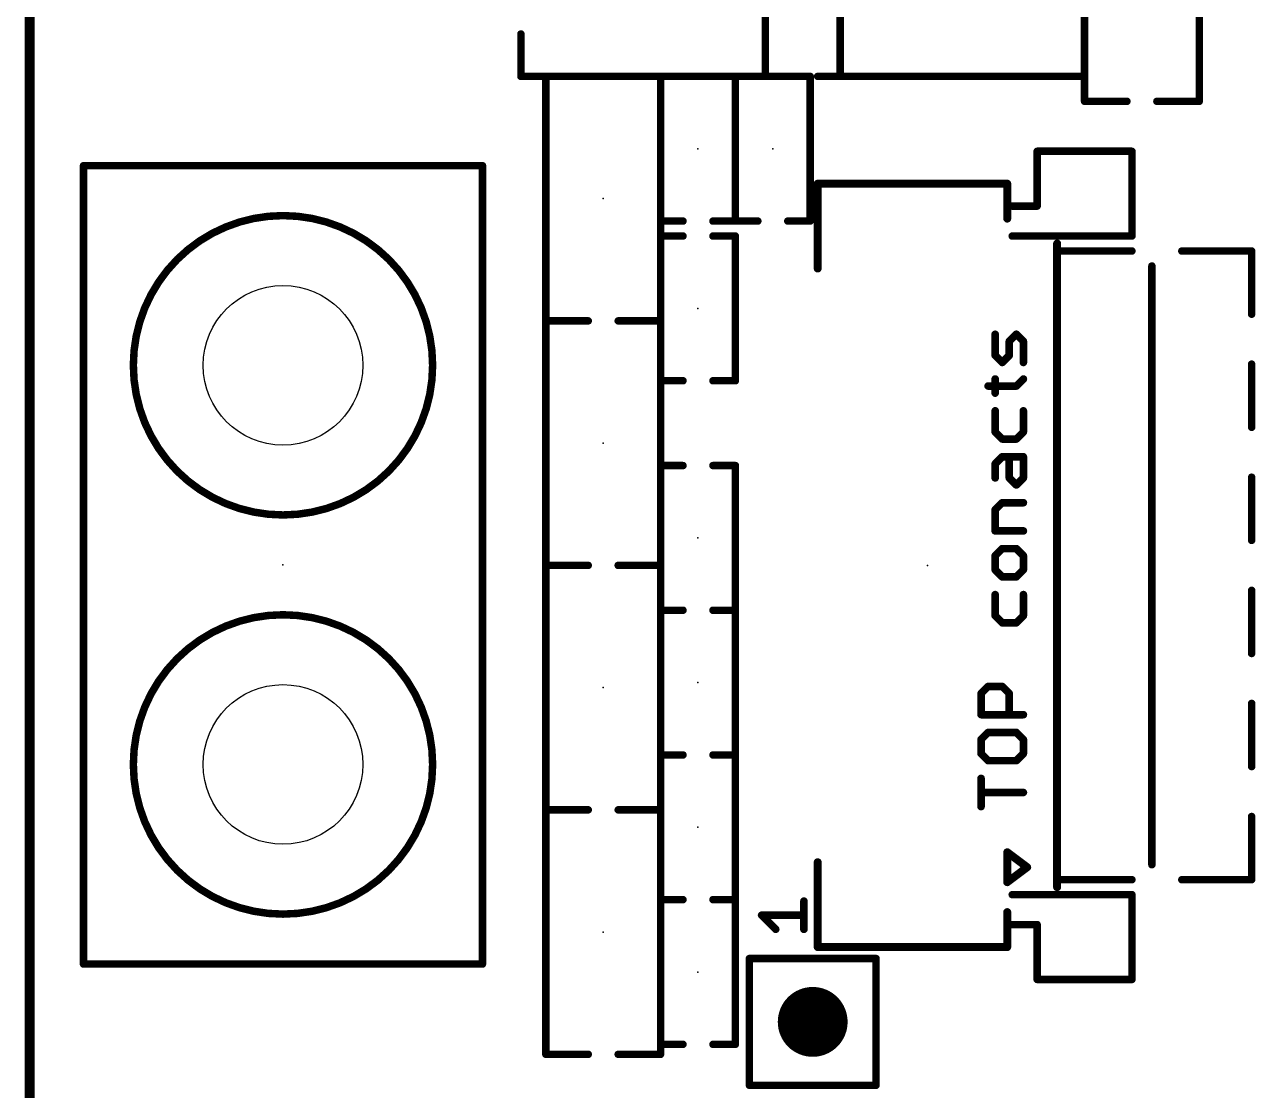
# Model space of a CAD drawing. Extents: x 0 to 89, y 0 to 124.
# Drawn here: x -0.1 to 24.58, y 50.43 to 71.79 of the extents above; entities that cross this region are included whole.
import ezdxf

# ---------------------------------------------------------------- set-up
doc = ezdxf.new("R2010")
doc.units = 0
for name, color, linetype in [('17', 82, 'CONTINUOUS'), ('20', 7, 'CONTINUOUS'), ('21', 253, 'CONTINUOUS'), ('23', 7, 'CONTINUOUS')]:
    doc.layers.add(name, color=color, linetype=linetype)

# ---------------------------------------------------------------- blocks, each defined once
blk = doc.blocks.new('ROUNDP')
at = {"const_width": 0.5}
blk.add_lwpolyline([(0, -0.25, 1), (0, 0.25, 1), (0, -0.25)], format="xyb", dxfattribs=at)

msp = doc.modelspace()

# ---------------------------------------------------------------- linework, layer by layer
at = {"layer": '20', "const_width": 0.01}
msp.add_lwpolyline([(0, 121.92), (0, 0)], dxfattribs=at)
at = {"layer": '20'}
for centre in [(5.08, 64.96), (5.08, 56.96)]:
    msp.add_circle(centre, 1.6, dxfattribs=at)
at = {"layer": '21'}
for points, const_width in [([(0, 121.92), (0, 0)], 0.2), ([(21.15, 70.25), (21.15, 75.15)], 0.15), ([(23.45, 75.15), (23.45, 70.25)], 0.15), ([(14.75, 70.75), (14.75, 73.65)], 0.15), ([(16.25, 73.65), (16.25, 70.75)], 0.15), ([(9.85, 70.75), (9.85, 71.6)], 0.15), ([(14.75, 71.6), (14.75, 70.75)], 0.15), ([(16.25, 70.75), (16.25, 71.6)], 0.15), ([(21.15, 71.6), (21.15, 70.75)], 0.15), ([(14.75, 70.75), (9.85, 70.75)], 0.15), ([(10.35, 65.85), (10.35, 70.75)], 0.15), ([(10.35, 70.75), (11.2, 70.75)], 0.15), ([(11.8, 70.75), (12.65, 70.75)], 0.15), ([(12.65, 70.75), (12.65, 65.85)], 0.15), ([(12.65, 67.85), (12.65, 70.75)], 0.15), ([(12.65, 70.75), (13.1, 70.75)], 0.15), ([(13.7, 70.75), (14.15, 70.75)], 0.15), ([(14.15, 70.75), (14.15, 67.85)], 0.15), ([(14.15, 67.85), (14.15, 70.75)], 0.15), ([(14.15, 70.75), (14.6, 70.75)], 0.15), ([(15.2, 70.75), (14.75, 70.75)], 0.15), ([(15.2, 70.75), (15.65, 70.75)], 0.15), ([(15.65, 70.75), (15.65, 67.85)], 0.15), ([(16.25, 70.75), (15.8, 70.75)], 0.15), ([(21.15, 70.75), (16.25, 70.75)], 0.15), ([(22, 70.25), (21.15, 70.25)], 0.15), ([(23.45, 70.25), (22.6, 70.25)], 0.15), ([(22.1, 69.25), (20.2, 69.25)], 0.15), ([(20.2, 69.25), (20.2, 68.15)], 0.15), ([(22.1, 69.25), (22.1, 67.55)], 0.15), ([(1.08, 68.96), (9.08, 68.96)], 0.15), ([(1.08, 52.96), (1.08, 68.96)], 0.15), ([(9.08, 68.96), (9.08, 52.96)], 0.15), ([(15.8, 66.9), (15.8, 68.6)], 0.16), ([(15.8, 68.6), (19.6, 68.6)], 0.16), ([(19.6, 68.6), (19.6, 67.9)], 0.16), ([(20.2, 68.15), (19.7, 68.15)], 0.15), ([(13.1, 67.85), (12.65, 67.85)], 0.15), ([(14.15, 67.85), (13.7, 67.85)], 0.15), ([(14.6, 67.85), (14.15, 67.85)], 0.15), ([(15.65, 67.85), (15.2, 67.85)], 0.15), ([(12.65, 64.65), (12.65, 67.55)], 0.15), ([(12.65, 67.55), (13.1, 67.55)], 0.15), ([(13.7, 67.55), (14.15, 67.55)], 0.15), ([(14.15, 67.55), (14.15, 64.65)], 0.15), ([(22.1, 67.55), (19.7, 67.55)], 0.15), ([(20.6, 54.5), (20.6, 67.4)], 0.16), ([(22.1, 67.25), (20.7, 67.25)], 0.15), ([(24.5, 67.25), (23.1, 67.25)], 0.15), ([(24.5, 65.9833), (24.5, 67.25)], 0.15), ([(22.5, 54.95), (22.5, 66.95)], 0.15), ([(10.35, 60.95), (10.35, 65.85)], 0.15), ([(10.35, 65.85), (11.2, 65.85)], 0.15), ([(11.2, 65.85), (10.35, 65.85)], 0.15), ([(11.8, 65.85), (12.65, 65.85)], 0.15), ([(12.65, 65.85), (11.8, 65.85)], 0.15), ([(12.65, 65.85), (12.65, 60.95)], 0.15), ([(19.3583, 65.1576), (19.3583, 65.5818)], 0.1524), ([(19.7824, 65.5818), (19.641, 65.4404)], 0.1524), ([(19.9238, 65.4404), (19.7824, 65.5818)], 0.1524), ([(19.641, 65.4404), (19.641, 65.1576)], 0.1524), ([(19.9238, 65.0163), (19.9238, 65.4404)], 0.1524), ([(19.4996, 65.0163), (19.3583, 65.1576)], 0.1524), ([(19.641, 65.1576), (19.4996, 65.0163)], 0.1524), ([(24.5, 63.7167), (24.5, 64.9833)], 0.15), ([(13.1, 64.65), (12.65, 64.65)], 0.15), ([(14.15, 64.65), (13.7, 64.65)], 0.15), ([(19.3583, 64.4024), (19.3583, 64.6852)], 0.1524), ([(19.7824, 64.5438), (19.9238, 64.6852)], 0.1524), ([(19.2169, 64.5438), (19.7824, 64.5438)], 0.1524), ([(19.3583, 64.0472), (19.3583, 63.623)], 0.1524), ([(19.9238, 63.623), (19.9238, 64.0472)], 0.1524), ([(19.3583, 63.623), (19.4996, 63.4816)], 0.1524), ([(19.7824, 63.4816), (19.9238, 63.623)], 0.1524), ([(19.4996, 63.4816), (19.7824, 63.4816)], 0.1524), ([(19.3583, 62.985), (19.4996, 63.1264)], 0.1524), ([(19.4996, 63.1264), (19.9238, 63.1264)], 0.1524), ([(19.641, 62.7022), (19.641, 63.1264)], 0.1524), ([(19.9238, 63.1264), (19.9238, 62.7022)], 0.1524), ([(12.65, 60.05), (12.65, 62.95)], 0.15), ([(12.65, 62.95), (13.1, 62.95)], 0.15), ([(13.7, 62.95), (14.15, 62.95)], 0.15), ([(14.15, 62.95), (14.15, 60.05)], 0.15), ([(19.3583, 62.7022), (19.3583, 62.985)], 0.1524), ([(19.7824, 62.5608), (19.641, 62.7022)], 0.1524), ([(19.9238, 62.7022), (19.7824, 62.5608)], 0.1524), ([(24.5, 61.45), (24.5, 62.7167)], 0.15), ([(19.3583, 62.0642), (19.4996, 62.2056)], 0.1524), ([(19.4996, 62.2056), (19.9238, 62.2056)], 0.1524), ([(19.3583, 61.64), (19.3583, 62.0642)], 0.1524), ([(19.9238, 61.64), (19.3583, 61.64)], 0.1524), ([(19.4996, 61.2848), (19.3583, 61.1434)], 0.1524), ([(19.3583, 61.1434), (19.3583, 60.8606)], 0.1524), ([(19.7824, 61.2848), (19.4996, 61.2848)], 0.1524), ([(19.9238, 61.1434), (19.7824, 61.2848)], 0.1524), ([(19.9238, 60.8606), (19.9238, 61.1434)], 0.1524), ([(11.2, 60.95), (10.35, 60.95)], 0.15), ([(10.35, 56.05), (10.35, 60.95)], 0.15), ([(10.35, 60.95), (11.2, 60.95)], 0.15), ([(12.65, 60.95), (11.8, 60.95)], 0.15), ([(11.8, 60.95), (12.65, 60.95)], 0.15), ([(12.65, 60.95), (12.65, 56.05)], 0.15), ([(19.3583, 60.8606), (19.4996, 60.7193)], 0.1524), ([(19.4996, 60.7193), (19.7824, 60.7193)], 0.1524), ([(19.7824, 60.7193), (19.9238, 60.8606)], 0.1524), ([(24.5, 59.1833), (24.5, 60.45)], 0.15), ([(19.3583, 60.364), (19.3583, 59.9399)], 0.1524), ([(19.9238, 59.9399), (19.9238, 60.364)], 0.1524), ([(13.1, 60.05), (12.65, 60.05)], 0.15), ([(12.65, 57.15), (12.65, 60.05)], 0.15), ([(12.65, 60.05), (13.1, 60.05)], 0.15), ([(14.15, 60.05), (13.7, 60.05)], 0.15), ([(13.7, 60.05), (14.15, 60.05)], 0.15), ([(14.15, 60.05), (14.15, 57.15)], 0.15), ([(19.3583, 59.9399), (19.4996, 59.7985)], 0.1524), ([(19.7824, 59.7985), (19.9238, 59.9399)], 0.1524), ([(19.4996, 59.7985), (19.7824, 59.7985)], 0.1524), ([(19.0755, 58.3811), (19.2169, 58.5225)], 0.1524), ([(19.2169, 58.5225), (19.4996, 58.5225)], 0.1524), ([(19.4996, 58.5225), (19.641, 58.3811)], 0.1524), ([(19.0755, 57.9569), (19.0755, 58.3811)], 0.1524), ([(19.641, 58.3811), (19.641, 57.9569)], 0.1524), ([(24.5, 56.9167), (24.5, 58.1833)], 0.15), ([(19.9238, 57.9569), (19.0755, 57.9569)], 0.1524), ([(19.2169, 57.6017), (19.0755, 57.4603)], 0.1524), ([(19.0755, 57.4603), (19.0755, 57.1775)], 0.1524), ([(19.7824, 57.6017), (19.2169, 57.6017)], 0.1524), ([(19.9238, 57.4603), (19.7824, 57.6017)], 0.1524), ([(19.9238, 57.1775), (19.9238, 57.4603)], 0.1524), ([(19.0755, 57.1775), (19.2169, 57.0361)], 0.1524), ([(19.7824, 57.0361), (19.9238, 57.1775)], 0.1524), ([(12.65, 54.25), (12.65, 57.15)], 0.15), ([(12.65, 57.15), (13.1, 57.15)], 0.15), ([(13.1, 57.15), (12.65, 57.15)], 0.15), ([(13.7, 57.15), (14.15, 57.15)], 0.15), ([(14.15, 57.15), (13.7, 57.15)], 0.15), ([(14.15, 57.15), (14.15, 54.25)], 0.15), ([(19.2169, 57.0361), (19.7824, 57.0361)], 0.1524), ([(19.0755, 56.1153), (19.0755, 56.6809)], 0.1524), ([(19.9238, 56.3981), (19.0755, 56.3981)], 0.1524), ([(10.35, 51.15), (10.35, 56.05)], 0.15), ([(10.35, 56.05), (11.2, 56.05)], 0.15), ([(11.2, 56.05), (10.35, 56.05)], 0.15), ([(11.8, 56.05), (12.65, 56.05)], 0.15), ([(12.65, 56.05), (11.8, 56.05)], 0.15), ([(12.65, 56.05), (12.65, 51.15)], 0.15), ([(24.5, 54.65), (24.5, 55.9167)], 0.15), ([(20, 54.9), (19.6, 55.2)], 0.16), ([(19.6, 55.2), (19.6, 54.6)], 0.16), ([(15.8, 55), (15.8, 53.3)], 0.16), ([(19.6, 54.6), (20, 54.9)], 0.16), ([(20.7, 54.65), (22.1, 54.65)], 0.15), ([(23.1, 54.65), (24.5, 54.65)], 0.15), ([(13.1, 54.25), (12.65, 54.25)], 0.15), ([(12.65, 51.35), (12.65, 54.25)], 0.15), ([(12.65, 54.25), (13.1, 54.25)], 0.15), ([(14.15, 54.25), (13.7, 54.25)], 0.15), ([(13.7, 54.25), (14.15, 54.25)], 0.15), ([(14.15, 54.25), (14.15, 51.35)], 0.15), ([(15.5238, 53.6554), (15.5238, 54.221)], 0.1524), ([(22.1, 54.35), (19.7, 54.35)], 0.15), ([(22.1, 52.65), (22.1, 54.35)], 0.15), ([(19.6, 53.3), (19.6, 54)], 0.16), ([(14.9583, 53.6554), (14.6755, 53.9382)], 0.1524), ([(14.6755, 53.9382), (15.5238, 53.9382)], 0.1524), ([(20.2, 53.75), (19.7, 53.75)], 0.15), ([(20.2, 52.65), (20.2, 53.75)], 0.15), ([(15.8, 53.3), (19.6, 53.3)], 0.16), ([(14.43, 50.53), (14.43, 53.07)], 0.15), ([(14.43, 53.07), (16.97, 53.07)], 0.15), ([(16.97, 53.07), (16.97, 50.53)], 0.15), ([(9.08, 52.96), (1.08, 52.96)], 0.15), ([(22.1, 52.65), (20.2, 52.65)], 0.15), ([(13.1, 51.35), (12.65, 51.35)], 0.15), ([(14.15, 51.35), (13.7, 51.35)], 0.15), ([(11.2, 51.15), (10.35, 51.15)], 0.15), ([(12.65, 51.15), (11.8, 51.15)], 0.15), ([(16.97, 50.53), (14.43, 50.53)], 0.15)]:
    msp.add_lwpolyline(points, dxfattribs=dict(at, const_width=const_width))
for points, const_width in [([(9.8875, 71.6, 1), (9.8125, 71.6)], 0.075), ([(14.7875, 71.6, 1), (14.7125, 71.6)], 0.075), ([(16.2875, 71.6, 1), (16.2125, 71.6)], 0.075), ([(21.1875, 71.6, 1), (21.1125, 71.6)], 0.075), ([(9.85, 70.7875, 1), (9.85, 70.7125)], 0.075), ([(10.3875, 70.75, 1), (10.3125, 70.75)], 0.075), ([(10.35, 70.7875, 1), (10.35, 70.7125)], 0.075), ([(11.2, 70.7125, 1), (11.2, 70.7875)], 0.075), ([(11.8, 70.7875, 1), (11.8, 70.7125)], 0.075), ([(12.6875, 70.75, 1), (12.6125, 70.75)], 0.075), ([(12.6875, 70.75, 1), (12.6125, 70.75)], 0.075), ([(12.65, 70.7875, 1), (12.65, 70.7125)], 0.075), ([(12.65, 70.7125, 1), (12.65, 70.7875)], 0.075), ([(13.1, 70.7125, 1), (13.1, 70.7875)], 0.075), ([(13.7, 70.7875, 1), (13.7, 70.7125)], 0.075), ([(14.1875, 70.75, 1), (14.1125, 70.75)], 0.075), ([(14.1875, 70.75, 1), (14.1125, 70.75)], 0.075), ([(14.15, 70.7875, 1), (14.15, 70.7125)], 0.075), ([(14.15, 70.7125, 1), (14.15, 70.7875)], 0.075), ([(14.6, 70.7125, 1), (14.6, 70.7875)], 0.075), ([(14.75, 70.7875, 1), (14.75, 70.7125)], 0.075), ([(14.75, 70.7125, 1), (14.75, 70.7875)], 0.075), ([(15.2, 70.7875, 1), (15.2, 70.7125)], 0.075), ([(15.2, 70.7125, 1), (15.2, 70.7875)], 0.075), ([(15.6875, 70.75, 1), (15.6125, 70.75)], 0.075), ([(15.65, 70.7125, 1), (15.65, 70.7875)], 0.075), ([(15.8, 70.7875, 1), (15.8, 70.7125)], 0.075), ([(16.25, 70.7875, 1), (16.25, 70.7125)], 0.075), ([(16.25, 70.7125, 1), (16.25, 70.7875)], 0.075), ([(21.15, 70.7125, 1), (21.15, 70.7875)], 0.075), ([(9.8125, 70.75, 1), (9.8875, 70.75)], 0.075), ([(14.7125, 70.75, 1), (14.7875, 70.75)], 0.075), ([(14.7125, 70.75, 1), (14.7875, 70.75)], 0.075), ([(16.2125, 70.75, 1), (16.2875, 70.75)], 0.075), ([(16.2125, 70.75, 1), (16.2875, 70.75)], 0.075), ([(21.1125, 70.75, 1), (21.1875, 70.75)], 0.075), ([(21.15, 70.2875, 1), (21.15, 70.2125)], 0.075), ([(22, 70.2125, 1), (22, 70.2875)], 0.075), ([(22.6, 70.2875, 1), (22.6, 70.2125)], 0.075), ([(23.45, 70.2125, 1), (23.45, 70.2875)], 0.075), ([(21.1125, 70.25, 1), (21.1875, 70.25)], 0.075), ([(23.4125, 70.25, 1), (23.4875, 70.25)], 0.075), ([(20.2, 69.2875, 1), (20.2, 69.2125)], 0.075), ([(20.2375, 69.25, 1), (20.1625, 69.25)], 0.075), ([(22.1375, 69.25, 1), (22.0625, 69.25)], 0.075), ([(22.1, 69.2125, 1), (22.1, 69.2875)], 0.075), ([(1.08, 68.9975, 1), (1.08, 68.9225)], 0.075), ([(1.1175, 68.96, 1), (1.0425, 68.96)], 0.075), ([(9.1175, 68.96, 1), (9.0425, 68.96)], 0.075), ([(9.08, 68.9225, 1), (9.08, 68.9975)], 0.075), ([(15.84, 68.6, 1), (15.76, 68.6)], 0.08), ([(15.8, 68.64, 1), (15.8, 68.56)], 0.08), ([(19.64, 68.6, 1), (19.56, 68.6)], 0.08), ([(19.6, 68.56, 1), (19.6, 68.64)], 0.08), ([(19.7, 68.1875, 1), (19.7, 68.1125)], 0.075), ([(20.1625, 68.15, 1), (20.2375, 68.15)], 0.075), ([(20.2, 68.1125, 1), (20.2, 68.1875)], 0.075), ([(5.08, 61.96, 1), (5.08, 67.96, 1), (5.08, 61.96)], 0.15), ([(12.65, 67.8875, 1), (12.65, 67.8125)], 0.075), ([(12.6125, 67.85, 1), (12.6875, 67.85)], 0.075), ([(13.1, 67.8125, 1), (13.1, 67.8875)], 0.075), ([(13.7, 67.8875, 1), (13.7, 67.8125)], 0.075), ([(14.15, 67.8875, 1), (14.15, 67.8125)], 0.075), ([(14.1125, 67.85, 1), (14.1875, 67.85)], 0.075), ([(14.1125, 67.85, 1), (14.1875, 67.85)], 0.075), ([(14.15, 67.8125, 1), (14.15, 67.8875)], 0.075), ([(14.6, 67.8125, 1), (14.6, 67.8875)], 0.075), ([(15.2, 67.8875, 1), (15.2, 67.8125)], 0.075), ([(15.6125, 67.85, 1), (15.6875, 67.85)], 0.075), ([(15.65, 67.8125, 1), (15.65, 67.8875)], 0.075), ([(19.56, 67.9, 1), (19.64, 67.9)], 0.08), ([(12.6875, 67.55, 1), (12.6125, 67.55)], 0.075), ([(12.65, 67.5875, 1), (12.65, 67.5125)], 0.075), ([(13.1, 67.5125, 1), (13.1, 67.5875)], 0.075), ([(13.7, 67.5875, 1), (13.7, 67.5125)], 0.075), ([(14.1875, 67.55, 1), (14.1125, 67.55)], 0.075), ([(14.15, 67.5125, 1), (14.15, 67.5875)], 0.075), ([(19.7, 67.5875, 1), (19.7, 67.5125)], 0.075), ([(22.1, 67.5125, 1), (22.1, 67.5875)], 0.075), ([(20.64, 67.4, 1), (20.56, 67.4)], 0.08), ([(22.0625, 67.55, 1), (22.1375, 67.55)], 0.075), ([(20.7, 67.2875, 1), (20.7, 67.2125)], 0.075), ([(22.1, 67.2125, 1), (22.1, 67.2875)], 0.075), ([(23.1, 67.2875, 1), (23.1, 67.2125)], 0.075), ([(24.5375, 67.25, 1), (24.4625, 67.25)], 0.075), ([(24.5, 67.2125, 1), (24.5, 67.2875)], 0.075), ([(15.76, 66.9, 1), (15.84, 66.9)], 0.08), ([(22.5375, 66.95, 1), (22.4625, 66.95)], 0.075), ([(10.3875, 65.85, 1), (10.3125, 65.85)], 0.075), ([(10.35, 65.8875, 1), (10.35, 65.8125)], 0.075), ([(10.35, 65.8875, 1), (10.35, 65.8125)], 0.075), ([(10.3125, 65.85, 1), (10.3875, 65.85)], 0.075), ([(11.2, 65.8125, 1), (11.2, 65.8875)], 0.075), ([(11.2, 65.8125, 1), (11.2, 65.8875)], 0.075), ([(11.8, 65.8875, 1), (11.8, 65.8125)], 0.075), ([(11.8, 65.8875, 1), (11.8, 65.8125)], 0.075), ([(12.6875, 65.85, 1), (12.6125, 65.85)], 0.075), ([(12.6125, 65.85, 1), (12.6875, 65.85)], 0.075), ([(12.65, 65.8125, 1), (12.65, 65.8875)], 0.075), ([(12.65, 65.8125, 1), (12.65, 65.8875)], 0.075), ([(24.4625, 65.9833, 1), (24.5375, 65.9833)], 0.075), ([(19.3964, 65.5818, 1), (19.3202, 65.5818)], 0.0762), ([(19.8094, 65.6087, 1), (19.7555, 65.5549)], 0.0762), ([(19.8094, 65.5549, 1), (19.7555, 65.6087)], 0.0762), ([(19.6791, 65.4404, 1), (19.6029, 65.4404)], 0.0762), ([(19.6141, 65.4674, 1), (19.668, 65.4135)], 0.0762), ([(19.9619, 65.4404, 1), (19.8857, 65.4404)], 0.0762), ([(19.8969, 65.4135, 1), (19.9507, 65.4674)], 0.0762), ([(19.3852, 65.1846, 1), (19.3313, 65.1307)], 0.0762), ([(19.3202, 65.1576, 1), (19.3964, 65.1576)], 0.0762), ([(19.6029, 65.1576, 1), (19.6791, 65.1576)], 0.0762), ([(19.668, 65.1307, 1), (19.6141, 65.1846)], 0.0762), ([(19.4727, 65.0432, 1), (19.5266, 64.9893)], 0.0762), ([(19.4727, 64.9893, 1), (19.5266, 65.0432)], 0.0762), ([(19.8857, 65.0163, 1), (19.9619, 65.0163)], 0.0762), ([(24.5375, 64.9833, 1), (24.4625, 64.9833)], 0.075), ([(12.65, 64.6875, 1), (12.65, 64.6125)], 0.075), ([(12.6125, 64.65, 1), (12.6875, 64.65)], 0.075), ([(13.1, 64.6125, 1), (13.1, 64.6875)], 0.075), ([(13.7, 64.6875, 1), (13.7, 64.6125)], 0.075), ([(14.1125, 64.65, 1), (14.1875, 64.65)], 0.075), ([(14.15, 64.6125, 1), (14.15, 64.6875)], 0.075), ([(19.3964, 64.6852, 1), (19.3202, 64.6852)], 0.0762), ([(19.9507, 64.6582, 1), (19.8969, 64.7121)], 0.0762), ([(19.2169, 64.5819, 1), (19.2169, 64.5057)], 0.0762), ([(19.3202, 64.4024, 1), (19.3964, 64.4024)], 0.0762), ([(19.7555, 64.5707, 1), (19.8094, 64.5168)], 0.0762), ([(19.7824, 64.5057, 1), (19.7824, 64.5819)], 0.0762), ([(19.3964, 64.0472, 1), (19.3202, 64.0472)], 0.0762), ([(19.9619, 64.0472, 1), (19.8857, 64.0472)], 0.0762), ([(19.3852, 63.6499, 1), (19.3313, 63.5961)], 0.0762), ([(19.9507, 63.5961, 1), (19.8969, 63.6499)], 0.0762), ([(24.4625, 63.7167, 1), (24.5375, 63.7167)], 0.075), ([(19.3202, 63.623, 1), (19.3964, 63.623)], 0.0762), ([(19.4996, 63.5197, 1), (19.4996, 63.4435)], 0.0762), ([(19.4727, 63.4547, 1), (19.5266, 63.5086)], 0.0762), ([(19.7555, 63.5086, 1), (19.8094, 63.4547)], 0.0762), ([(19.7824, 63.4435, 1), (19.7824, 63.5197)], 0.0762), ([(19.8857, 63.623, 1), (19.9619, 63.623)], 0.0762), ([(19.4996, 63.1645, 1), (19.4996, 63.0883)], 0.0762), ([(19.5266, 63.0994, 1), (19.4727, 63.1533)], 0.0762), ([(19.6791, 63.1264, 1), (19.6029, 63.1264)], 0.0762), ([(19.9619, 63.1264, 1), (19.8857, 63.1264)], 0.0762), ([(19.9238, 63.0883, 1), (19.9238, 63.1645)], 0.0762), ([(12.6875, 62.95, 1), (12.6125, 62.95)], 0.075), ([(12.65, 62.9875, 1), (12.65, 62.9125)], 0.075), ([(13.1, 62.9125, 1), (13.1, 62.9875)], 0.075), ([(13.7, 62.9875, 1), (13.7, 62.9125)], 0.075), ([(14.1875, 62.95, 1), (14.1125, 62.95)], 0.075), ([(14.15, 62.9125, 1), (14.15, 62.9875)], 0.075), ([(19.3313, 63.0119, 1), (19.3852, 62.958)], 0.0762), ([(19.3964, 62.985, 1), (19.3202, 62.985)], 0.0762), ([(19.3202, 62.7022, 1), (19.3964, 62.7022)], 0.0762), ([(19.668, 62.7292, 1), (19.6141, 62.6753)], 0.0762), ([(19.6029, 62.7022, 1), (19.6791, 62.7022)], 0.0762), ([(19.8857, 62.7022, 1), (19.9619, 62.7022)], 0.0762), ([(19.9507, 62.6753, 1), (19.8969, 62.7292)], 0.0762), ([(24.5375, 62.7167, 1), (24.4625, 62.7167)], 0.075), ([(19.7555, 62.5878, 1), (19.8094, 62.5339)], 0.0762), ([(19.7555, 62.5339, 1), (19.8094, 62.5878)], 0.0762), ([(19.4996, 62.2437, 1), (19.4996, 62.1675)], 0.0762), ([(19.5266, 62.1787, 1), (19.4727, 62.2325)], 0.0762), ([(19.9238, 62.1675, 1), (19.9238, 62.2437)], 0.0762), ([(19.3964, 62.0642, 1), (19.3202, 62.0642)], 0.0762), ([(19.3313, 62.0911, 1), (19.3852, 62.0373)], 0.0762), ([(19.3583, 61.6781, 1), (19.3583, 61.6019)], 0.0762), ([(19.9238, 61.6019, 1), (19.9238, 61.6781)], 0.0762), ([(19.3202, 61.64, 1), (19.3964, 61.64)], 0.0762), ([(24.4625, 61.45, 1), (24.5375, 61.45)], 0.075), ([(19.3313, 61.1704, 1), (19.3852, 61.1165)], 0.0762), ([(19.3964, 61.1434, 1), (19.3202, 61.1434)], 0.0762), ([(19.4996, 61.3229, 1), (19.4996, 61.2467)], 0.0762), ([(19.5266, 61.2579, 1), (19.4727, 61.3118)], 0.0762), ([(19.8094, 61.3118, 1), (19.7555, 61.2579)], 0.0762), ([(19.7824, 61.2467, 1), (19.7824, 61.3229)], 0.0762), ([(19.9619, 61.1434, 1), (19.8857, 61.1434)], 0.0762), ([(19.8969, 61.1165, 1), (19.9507, 61.1704)], 0.0762), ([(10.35, 60.9875, 1), (10.35, 60.9125)], 0.075), ([(10.3875, 60.95, 1), (10.3125, 60.95)], 0.075), ([(10.35, 60.9875, 1), (10.35, 60.9125)], 0.075), ([(10.3125, 60.95, 1), (10.3875, 60.95)], 0.075), ([(11.2, 60.9125, 1), (11.2, 60.9875)], 0.075), ([(11.2, 60.9125, 1), (11.2, 60.9875)], 0.075), ([(11.8, 60.9875, 1), (11.8, 60.9125)], 0.075), ([(11.8, 60.9875, 1), (11.8, 60.9125)], 0.075), ([(12.6875, 60.95, 1), (12.6125, 60.95)], 0.075), ([(12.6125, 60.95, 1), (12.6875, 60.95)], 0.075), ([(12.65, 60.9125, 1), (12.65, 60.9875)], 0.075), ([(12.65, 60.9125, 1), (12.65, 60.9875)], 0.075), ([(19.3852, 60.8876, 1), (19.3313, 60.8337)], 0.0762), ([(19.3202, 60.8606, 1), (19.3964, 60.8606)], 0.0762), ([(19.4996, 60.7574, 1), (19.4996, 60.6812)], 0.0762), ([(19.4727, 60.6923, 1), (19.5266, 60.7462)], 0.0762), ([(19.7555, 60.7462, 1), (19.8094, 60.6923)], 0.0762), ([(19.7824, 60.6812, 1), (19.7824, 60.7574)], 0.0762), ([(19.8857, 60.8606, 1), (19.9619, 60.8606)], 0.0762), ([(19.9507, 60.8337, 1), (19.8969, 60.8876)], 0.0762), ([(24.5375, 60.45, 1), (24.4625, 60.45)], 0.075), ([(19.3964, 60.364, 1), (19.3202, 60.364)], 0.0762), ([(19.9619, 60.364, 1), (19.8857, 60.364)], 0.0762), ([(5.08, 53.96, 1), (5.08, 59.96, 1), (5.08, 53.96)], 0.15), ([(12.65, 60.0875, 1), (12.65, 60.0125)], 0.075), ([(12.6875, 60.05, 1), (12.6125, 60.05)], 0.075), ([(12.65, 60.0875, 1), (12.65, 60.0125)], 0.075), ([(12.6125, 60.05, 1), (12.6875, 60.05)], 0.075), ([(13.1, 60.0125, 1), (13.1, 60.0875)], 0.075), ([(13.1, 60.0125, 1), (13.1, 60.0875)], 0.075), ([(13.7, 60.0875, 1), (13.7, 60.0125)], 0.075), ([(13.7, 60.0875, 1), (13.7, 60.0125)], 0.075), ([(14.1875, 60.05, 1), (14.1125, 60.05)], 0.075), ([(14.1125, 60.05, 1), (14.1875, 60.05)], 0.075), ([(14.15, 60.0125, 1), (14.15, 60.0875)], 0.075), ([(14.15, 60.0125, 1), (14.15, 60.0875)], 0.075), ([(19.3852, 59.9668, 1), (19.3313, 59.9129)], 0.0762), ([(19.3202, 59.9399, 1), (19.3964, 59.9399)], 0.0762), ([(19.8857, 59.9399, 1), (19.9619, 59.9399)], 0.0762), ([(19.9507, 59.9129, 1), (19.8969, 59.9668)], 0.0762), ([(19.4996, 59.8366, 1), (19.4996, 59.7604)], 0.0762), ([(19.4727, 59.7715, 1), (19.5266, 59.8254)], 0.0762), ([(19.7555, 59.8254, 1), (19.8094, 59.7715)], 0.0762), ([(19.7824, 59.7604, 1), (19.7824, 59.8366)], 0.0762), ([(24.4625, 59.1833, 1), (24.5375, 59.1833)], 0.075), ([(19.2169, 58.5606, 1), (19.2169, 58.4844)], 0.0762), ([(19.2438, 58.4955, 1), (19.1899, 58.5494)], 0.0762), ([(19.5266, 58.5494, 1), (19.4727, 58.4955)], 0.0762), ([(19.4996, 58.4844, 1), (19.4996, 58.5606)], 0.0762), ([(19.0485, 58.408, 1), (19.1024, 58.3541)], 0.0762), ([(19.1136, 58.3811, 1), (19.0374, 58.3811)], 0.0762), ([(19.6791, 58.3811, 1), (19.6029, 58.3811)], 0.0762), ([(19.6141, 58.3541, 1), (19.668, 58.408)], 0.0762), ([(24.5375, 58.1833, 1), (24.4625, 58.1833)], 0.075), ([(19.0755, 57.995, 1), (19.0755, 57.9188)], 0.0762), ([(19.0374, 57.9569, 1), (19.1136, 57.9569)], 0.0762), ([(19.6029, 57.9569, 1), (19.6791, 57.9569)], 0.0762), ([(19.9238, 57.9188, 1), (19.9238, 57.995)], 0.0762), ([(19.0485, 57.4872, 1), (19.1024, 57.4333)], 0.0762), ([(19.1136, 57.4603, 1), (19.0374, 57.4603)], 0.0762), ([(19.2169, 57.6398, 1), (19.2169, 57.5636)], 0.0762), ([(19.2438, 57.5747, 1), (19.1899, 57.6286)], 0.0762), ([(19.8094, 57.6286, 1), (19.7555, 57.5747)], 0.0762), ([(19.7824, 57.5636, 1), (19.7824, 57.6398)], 0.0762), ([(19.9619, 57.4603, 1), (19.8857, 57.4603)], 0.0762), ([(19.8969, 57.4333, 1), (19.9507, 57.4872)], 0.0762), ([(19.1024, 57.2045, 1), (19.0485, 57.1506)], 0.0762), ([(19.9507, 57.1506, 1), (19.8969, 57.2045)], 0.0762), ([(12.6875, 57.15, 1), (12.6125, 57.15)], 0.075), ([(12.65, 57.1875, 1), (12.65, 57.1125)], 0.075), ([(12.65, 57.1875, 1), (12.65, 57.1125)], 0.075), ([(12.6125, 57.15, 1), (12.6875, 57.15)], 0.075), ([(13.1, 57.1125, 1), (13.1, 57.1875)], 0.075), ([(13.1, 57.1125, 1), (13.1, 57.1875)], 0.075), ([(13.7, 57.1875, 1), (13.7, 57.1125)], 0.075), ([(13.7, 57.1875, 1), (13.7, 57.1125)], 0.075), ([(14.1875, 57.15, 1), (14.1125, 57.15)], 0.075), ([(14.1125, 57.15, 1), (14.1875, 57.15)], 0.075), ([(14.15, 57.1125, 1), (14.15, 57.1875)], 0.075), ([(14.15, 57.1125, 1), (14.15, 57.1875)], 0.075), ([(19.0374, 57.1775, 1), (19.1136, 57.1775)], 0.0762), ([(19.2169, 57.0742, 1), (19.2169, 56.998)], 0.0762), ([(19.1899, 57.0092, 1), (19.2438, 57.0631)], 0.0762), ([(19.7555, 57.0631, 1), (19.8094, 57.0092)], 0.0762), ([(19.7824, 56.998, 1), (19.7824, 57.0742)], 0.0762), ([(19.8857, 57.1775, 1), (19.9619, 57.1775)], 0.0762), ([(19.1136, 56.6809, 1), (19.0374, 56.6809)], 0.0762), ([(24.4625, 56.9167, 1), (24.5375, 56.9167)], 0.075), ([(19.0755, 56.4362, 1), (19.0755, 56.36)], 0.0762), ([(19.9238, 56.36, 1), (19.9238, 56.4362)], 0.0762), ([(10.3875, 56.05, 1), (10.3125, 56.05)], 0.075), ([(10.35, 56.0875, 1), (10.35, 56.0125)], 0.075), ([(10.35, 56.0875, 1), (10.35, 56.0125)], 0.075), ([(10.3125, 56.05, 1), (10.3875, 56.05)], 0.075), ([(11.2, 56.0125, 1), (11.2, 56.0875)], 0.075), ([(11.2, 56.0125, 1), (11.2, 56.0875)], 0.075), ([(11.8, 56.0875, 1), (11.8, 56.0125)], 0.075), ([(11.8, 56.0875, 1), (11.8, 56.0125)], 0.075), ([(12.6875, 56.05, 1), (12.6125, 56.05)], 0.075), ([(12.6125, 56.05, 1), (12.6875, 56.05)], 0.075), ([(12.65, 56.0125, 1), (12.65, 56.0875)], 0.075), ([(12.65, 56.0125, 1), (12.65, 56.0875)], 0.075), ([(19.0374, 56.1153, 1), (19.1136, 56.1153)], 0.0762), ([(24.5375, 55.9167, 1), (24.4625, 55.9167)], 0.075), ([(19.624, 55.232, 1), (19.576, 55.168)], 0.08), ([(19.64, 55.2, 1), (19.56, 55.2)], 0.08), ([(15.84, 55, 1), (15.76, 55)], 0.08), ([(20.024, 54.868, 1), (19.976, 54.932)], 0.08), ([(19.976, 54.868, 1), (20.024, 54.932)], 0.08), ([(22.4625, 54.95, 1), (22.5375, 54.95)], 0.075), ([(19.576, 54.632, 1), (19.624, 54.568)], 0.08), ([(19.56, 54.6, 1), (19.64, 54.6)], 0.08), ([(20.56, 54.5, 1), (20.64, 54.5)], 0.08), ([(20.7, 54.6875, 1), (20.7, 54.6125)], 0.075), ([(22.1, 54.6125, 1), (22.1, 54.6875)], 0.075), ([(23.1, 54.6875, 1), (23.1, 54.6125)], 0.075), ([(24.4625, 54.65, 1), (24.5375, 54.65)], 0.075), ([(24.5, 54.6125, 1), (24.5, 54.6875)], 0.075), ([(12.65, 54.2875, 1), (12.65, 54.2125)], 0.075), ([(12.6875, 54.25, 1), (12.6125, 54.25)], 0.075), ([(12.65, 54.2875, 1), (12.65, 54.2125)], 0.075), ([(12.6125, 54.25, 1), (12.6875, 54.25)], 0.075), ([(13.1, 54.2125, 1), (13.1, 54.2875)], 0.075), ([(13.1, 54.2125, 1), (13.1, 54.2875)], 0.075), ([(13.7, 54.2875, 1), (13.7, 54.2125)], 0.075), ([(13.7, 54.2875, 1), (13.7, 54.2125)], 0.075), ([(14.1875, 54.25, 1), (14.1125, 54.25)], 0.075), ([(14.1125, 54.25, 1), (14.1875, 54.25)], 0.075), ([(14.15, 54.2125, 1), (14.15, 54.2875)], 0.075), ([(14.15, 54.2125, 1), (14.15, 54.2875)], 0.075), ([(15.5619, 54.221, 1), (15.4857, 54.221)], 0.0762), ([(19.7, 54.3875, 1), (19.7, 54.3125)], 0.075), ([(22.1375, 54.35, 1), (22.0625, 54.35)], 0.075), ([(22.1, 54.3125, 1), (22.1, 54.3875)], 0.075), ([(19.64, 54, 1), (19.56, 54)], 0.08), ([(14.7024, 53.9651, 1), (14.6485, 53.9112)], 0.0762), ([(14.6755, 53.9763, 1), (14.6755, 53.9001)], 0.0762), ([(15.5238, 53.9001, 1), (15.5238, 53.9763)], 0.0762), ([(19.7, 53.7875, 1), (19.7, 53.7125)], 0.075), ([(20.2375, 53.75, 1), (20.1625, 53.75)], 0.075), ([(20.2, 53.7125, 1), (20.2, 53.7875)], 0.075), ([(14.9313, 53.6285, 1), (14.9852, 53.6824)], 0.0762), ([(15.4857, 53.6554, 1), (15.5619, 53.6554)], 0.0762), ([(15.8, 53.34, 1), (15.8, 53.26)], 0.08), ([(15.76, 53.3, 1), (15.84, 53.3)], 0.08), ([(19.56, 53.3, 1), (19.64, 53.3)], 0.08), ([(19.6, 53.26, 1), (19.6, 53.34)], 0.08), ([(14.4675, 53.07, 1), (14.3925, 53.07)], 0.075), ([(14.43, 53.1075, 1), (14.43, 53.0325)], 0.075), ([(17.0075, 53.07, 1), (16.9325, 53.07)], 0.075), ([(16.97, 53.0325, 1), (16.97, 53.1075)], 0.075), ([(1.08, 52.9975, 1), (1.08, 52.9225)], 0.075), ([(1.0425, 52.96, 1), (1.1175, 52.96)], 0.075), ([(9.0425, 52.96, 1), (9.1175, 52.96)], 0.075), ([(9.08, 52.9225, 1), (9.08, 52.9975)], 0.075), ([(20.2, 52.6875, 1), (20.2, 52.6125)], 0.075), ([(20.1625, 52.65, 1), (20.2375, 52.65)], 0.075), ([(22.0625, 52.65, 1), (22.1375, 52.65)], 0.075), ([(22.1, 52.6125, 1), (22.1, 52.6875)], 0.075), ([(12.65, 51.3875, 1), (12.65, 51.3125)], 0.075), ([(12.6125, 51.35, 1), (12.6875, 51.35)], 0.075), ([(13.1, 51.3125, 1), (13.1, 51.3875)], 0.075), ([(13.7, 51.3875, 1), (13.7, 51.3125)], 0.075), ([(14.1125, 51.35, 1), (14.1875, 51.35)], 0.075), ([(14.15, 51.3125, 1), (14.15, 51.3875)], 0.075), ([(10.35, 51.1875, 1), (10.35, 51.1125)], 0.075), ([(10.3125, 51.15, 1), (10.3875, 51.15)], 0.075), ([(11.2, 51.1125, 1), (11.2, 51.1875)], 0.075), ([(11.8, 51.1875, 1), (11.8, 51.1125)], 0.075), ([(12.6125, 51.15, 1), (12.6875, 51.15)], 0.075), ([(12.65, 51.1125, 1), (12.65, 51.1875)], 0.075), ([(14.43, 50.5675, 1), (14.43, 50.4925)], 0.075), ([(16.97, 50.4925, 1), (16.97, 50.5675)], 0.075), ([(14.3925, 50.53, 1), (14.4675, 50.53)], 0.075), ([(16.9325, 50.53, 1), (17.0075, 50.53)], 0.075)]:
    msp.add_lwpolyline(points, format="xyb", dxfattribs=dict(at, const_width=const_width))
at = {"layer": '23'}
for p in [(13.4, 69.3), (14.9, 69.3), (11.5, 68.3), (13.4, 66.1), (11.5, 63.4), (13.4, 61.5), (5.08, 60.96), (18, 60.95), (11.5, 58.5), (13.4, 58.6), (13.4, 55.7), (11.5, 53.6), (13.4, 52.8), (15.7, 51.8)]:
    msp.add_point(p, dxfattribs=at)

# ---------------------------------------------------------------- block references
at = {"layer": '17', "xscale": 1.4, "yscale": 1.4, "rotation": 180}
msp.add_blockref('ROUNDP', (15.7, 51.8), dxfattribs=at)
msp.add_blockref('ROUNDP', (15.7, 51.8), dxfattribs=at)

doc.saveas('drawing.dxf')
